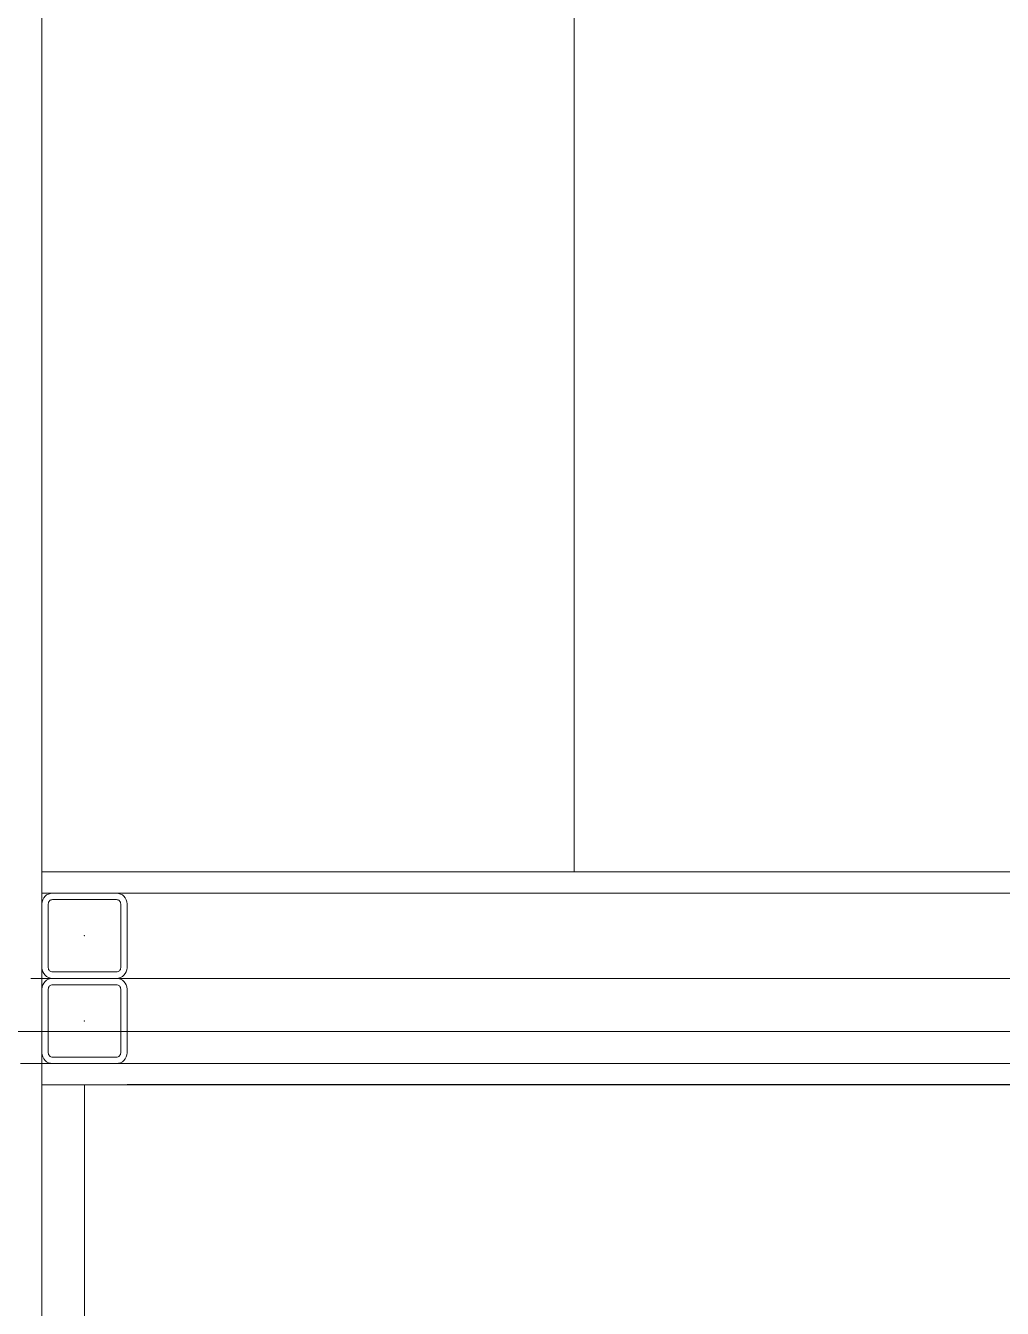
# Model space of a CAD drawing. Extents: x -1299 to 23780, y -3010 to 8106.
# Drawn here: x 13071.7 to 13117.6, y 1824.5 to 1884.7 of the extents above; entities that cross this region are included whole.
import ezdxf

# ---------------------------------------------------------------- set-up
doc = ezdxf.new("R2010")
doc.units = 0
doc.header["$LTSCALE"] = 25
doc.header["$MEASUREMENT"] = 0
doc.linetypes.add('DOT2', pattern=[0.125, 0, -0.125])
doc.linetypes.add('HIDDEN', pattern=[0.375, 0.25, -0.125])
doc.layers.get('0').update_dxf_attribs({"color": 9, "lineweight": 9})
for name, color, linetype, lineweight in [('06B', 9, 'Continuous', 9), ('06D', 9, 'Continuous', 9), ('10', 9, 'Continuous', 9), ('11', 9, 'Continuous', 9), ('20', 9, 'DOT2', 9), ('33', 9, 'BATTING', 9), ('35', 9, 'Continuous', 9), ('40', 9, 'Continuous', 9), ('40B', 9, 'Continuous', 9), ('E-MESH TAVAN', 1, 'Continuous', 30)]:
    doc.layers.add(name, color=color, linetype=linetype, lineweight=lineweight)
doc.linetypes.add('BATTING', pattern='A,0.0001,-0.1,[134,ltypeshp.shx,S=0.1,R=0,X=-0.1,Y=0],-0.2,[134,ltypeshp.shx,S=0.1,R=180,X=0.1,Y=0],-0.1', length=0.4001)

# ---------------------------------------------------------------- blocks, each defined once
blk = doc.blocks.new('Prf-40x40')
for points in [[(1.5, -2), (-1.5, -2, -0.414214), (-2, -1.5), (-2, 1.5, -0.414214), (-1.5, 2), (1.5, 2, -0.414214), (2, 1.5), (2, -1.5, -0.414214)], [(1.5, -1.7), (-1.5, -1.7, -0.414214), (-1.7, -1.5), (-1.7, 1.5, -0.414214), (-1.5, 1.7), (1.5, 1.7, -0.414214), (1.7, 1.5), (1.7, -1.5, -0.414214)]]:
    blk.add_lwpolyline(points, format="xyb", close=True)
blk.add_point((0, 0))
blk = doc.blocks.new('p-2. kat planı')
at = {"layer": '06D'}
for points in [[(13097.497, 1845), (13097.497, 1945)], [(13097.498, 1945.001), (13097.498, 1845)], [(13074.5, 1840), (13843.608, 1840), (13849.5, 1840), (13849.5, 1846.129), (13849.5, 1943)]]:
    blk.add_lwpolyline(points, dxfattribs=at)
at = {"layer": '11'}
for points in [[(13052.5, 2390), (13052.5, 2390), (13052.5, 1824), (13072.5, 1824), (13072.5, 2390)], [(13071.5, 1836), (13853.5, 1836), (13853.5, 1945)], [(13072.5, 1835), (13854.5, 1835), (13854.5, 1945), (13844.5, 1945), (13844.5, 1845), (13072.5, 1845)], [(13845.5, 1944), (13845.5, 1844), (13072.5, 1844)], [(13072.5, 1844), (13072.5, 1845)]]:
    blk.add_lwpolyline(points, dxfattribs=at)
at = {"layer": '20', "linetype": 'HIDDEN'}
blk.add_lwpolyline([(16671.487, 2158.026, 0.152192), (13054.425, 1065.279, 0.152192)], format="xyb", dxfattribs=at)
at = {"layer": '33', "ltscale": 0.4}
blk.add_lwpolyline([(13849.5, 1840), (13071.975, 1840)], dxfattribs=at)
at = {"layer": '40'}
blk.add_lwpolyline([(13054.425, 704.149, -0.030791), (13682.752, 1104.544), (13576.464, 1296.454, -0.024013), (14116.777, 1562.653), (14175.158, 1426.959), (14212.085, 1442.777), (14154.086, 1578.715, -0.023167), (14698.586, 1781.775), (14742.744, 1640.763), (14781.905, 1653.342), (14736.686, 1793.872, -0.023228), (15300.092, 1942.429), (15330.546, 1797.881), (15369.843, 1806.215), (15339.157, 1950.68, -0.024001), (15933.76, 2044.81), (15957.627, 1826.735, -0.029535), (16671.447, 1862.427), (16671.447, 2206.094), (16650.5, 2206.094, 0.149972), (13055.865, 1124.027), (13054.425, 1124.027)], format="xyb", close=True, dxfattribs=at)
at = {"layer": '40B'}
blk.add_lwpolyline([(13052.5, 1837.5), (13052.5, 1065.503), (13054.425, 1065.503, -0.152186), (16671.447, 2158.211), (16671.447, 2226.094), (16672.5, 2226.094), (16672.5, 2372.5), (15945, 2372.5), (15945, 2365), (14187.5, 2363), (14187.5, 2825), (13845, 2825), (13845, 1845), (13845, 1837.5)], format="xyb", close=True, dxfattribs=at)
blk.add_lwpolyline([(13072.5, 1837.5), (13052.5, 1837.5)], dxfattribs=at)
at = {"layer": '10', "xscale": -1}
for p in [(13074.5, 1842), (13074.5, 1838)]:
    blk.add_blockref('Prf-40x40', p, dxfattribs=at)

msp = doc.modelspace()

# ---------------------------------------------------------------- linework, layer by layer
at = {"layer": '06B'}
for points in [[(13055.865, 1124.027, -0.149972), (16650.5, 2206.094)], [(13033.607, 1157.262, -0.075525), (14783.962, 1979.921, -0.075525)]]:
    msp.add_lwpolyline(points, format="xyb", dxfattribs=at)
at = {"layer": '20', "linetype": 'HIDDEN'}
for points in [[(13074.5, 1250.478, -0.146575), (16650.5, 2301.358, -0.146575)], [(13074.5, 1209.101, -0.147553), (16652.5, 2266.705)]]:
    msp.add_lwpolyline(points, format="xyb", dxfattribs=at)
at = {"layer": '35'}
msp.add_lwpolyline([(16650.5, 2363), (16650.5, 2272.981, 0.147272), (13074.5, 1216.591), (13074.5, 1835), (13854.5, 1835), (13854.5, 2483.5), (13840.443, 2489.8), (13837.5, 2489.8), (13837.5, 2570.2), (13840.5, 2570.2), (13854.5, 2576.5), (13854.5, 2580), (13854.5, 2657), (13835.5, 2657), (13835.5, 2763), (13854.5, 2763), (13854.5, 2803), (14182.5, 2803), (14182.5, 2363)], format="xyb", close=True, dxfattribs=at)
msp.add_lwpolyline([(16670.804, 1862.432, 0.158669), (13096.043, 734.156, 0.158669)], format="xyb", dxfattribs=at)
at = {"layer": 'E-MESH TAVAN'}
msp.add_lwpolyline([(14187.5, 2803), (13854.5, 2803), (13854.5, 1835.158), (13076.497, 1835)], dxfattribs=at)

# ---------------------------------------------------------------- block references
msp.add_blockref('p-2. kat planı', (0, 0))

doc.saveas('drawing.dxf')
